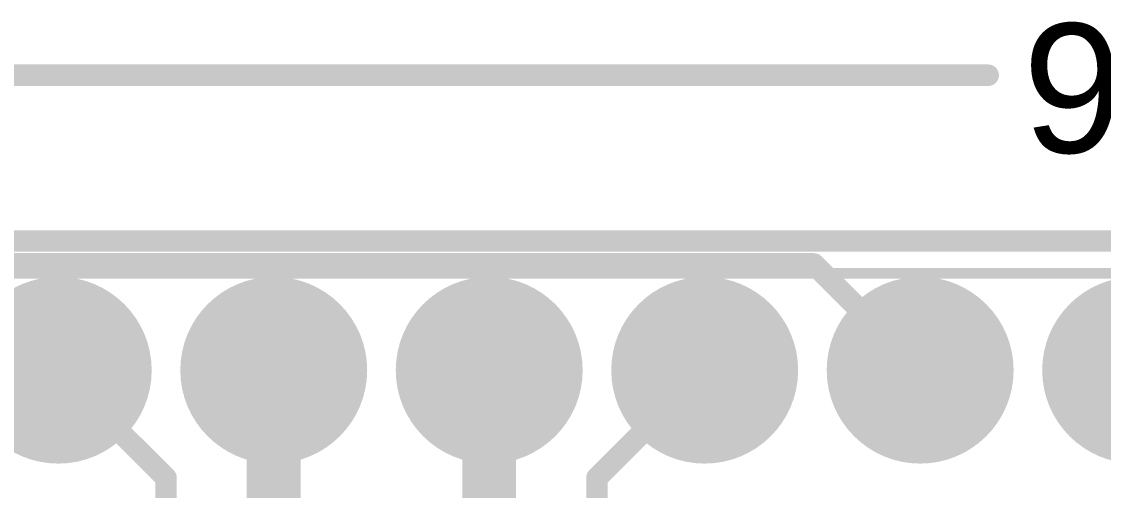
# Model space of a CAD drawing. Header units: millimetres. Extents: x -0.01 to 3.73, y -0.01 to 3.05.
# Drawn here: x 1.14 to 1.642, y 2.829 to 3.047 of the extents above; entities that cross this region are included whole.
import ezdxf

# ---------------------------------------------------------------- set-up
doc = ezdxf.new("R2010")
doc.units = ezdxf.units.MM
doc.header["$MEASUREMENT"] = 0
for name, color, linetype in [('BottomLayer', 5, 'Continuous'), ('BottomSolder', 6, 'Continuous'), ('Mechanical1', 6, 'Continuous'), ('Mechanical2', 216, 'Continuous'), ('MultiLayer', 9, 'Continuous'), ('PadHoleLayer', 156, 'Continuous'), ('TopLayer', 1, 'Continuous'), ('TopOverlay', 2, 'Continuous'), ('TopSolder', 216, 'Continuous')]:
    doc.layers.add(name, color=color, linetype=linetype)
doc.styles.add('Arial', font='', dxfattribs={"height": 0.2})
doc.styles.get('Arial').set_extended_font_data('Arial')

# ---------------------------------------------------------------- blocks, each defined once
blk = doc.blocks.new('B_2100S08P_B110_121')
at = {"layer": 'BottomLayer'}
h = blk.add_hatch(color=5, dxfattribs=at)
edge = h.paths.add_edge_path()
edge.add_arc((-0.35, -0.05), 0.03937, 0, 360)
h = blk.add_hatch(color=5, dxfattribs=at)
edge = h.paths.add_edge_path()
edge.add_arc((-0.25, -0.05), 0.03937, 0, 360)
h = blk.add_hatch(color=5, dxfattribs=at)
edge = h.paths.add_edge_path()
edge.add_arc((-0.15, -0.05), 0.03937, 0, 360)
h = blk.add_hatch(color=5, dxfattribs=at)
edge = h.paths.add_edge_path()
edge.add_arc((-0.05, -0.05), 0.03937, 0, 360)
h = blk.add_hatch(color=5, dxfattribs=at)
edge = h.paths.add_edge_path()
edge.add_arc((0.05, -0.05), 0.03937, 0, 360)
h = blk.add_hatch(color=5, dxfattribs=at)
edge = h.paths.add_edge_path()
edge.add_arc((0.15, -0.05), 0.03937, 0, 360)
at = {"layer": 'BottomSolder'}
h = blk.add_hatch(color=6, dxfattribs=at)
edge = h.paths.add_edge_path()
edge.add_arc((-0.35, -0.05), 0.04337, 0, 360)
h = blk.add_hatch(color=6, dxfattribs=at)
edge = h.paths.add_edge_path()
edge.add_arc((-0.25, -0.05), 0.04337, 0, 360)
h = blk.add_hatch(color=6, dxfattribs=at)
edge = h.paths.add_edge_path()
edge.add_arc((-0.15, -0.05), 0.04337, 0, 360)
h = blk.add_hatch(color=6, dxfattribs=at)
edge = h.paths.add_edge_path()
edge.add_arc((-0.05, -0.05), 0.04337, 0, 360)
h = blk.add_hatch(color=6, dxfattribs=at)
edge = h.paths.add_edge_path()
edge.add_arc((0.05, -0.05), 0.04337, 0, 360)
h = blk.add_hatch(color=6, dxfattribs=at)
edge = h.paths.add_edge_path()
edge.add_arc((0.15, -0.05), 0.04337, 0, 360)
at = {"layer": 'MultiLayer'}
h = blk.add_hatch(color=9, dxfattribs=at)
edge = h.paths.add_edge_path()
edge.add_arc((-0.35, -0.05), 0.03937, 0, 360)
h = blk.add_hatch(color=9, dxfattribs=at)
edge = h.paths.add_edge_path()
edge.add_arc((-0.25, -0.05), 0.03937, 0, 360)
h = blk.add_hatch(color=9, dxfattribs=at)
edge = h.paths.add_edge_path()
edge.add_arc((-0.15, -0.05), 0.03937, 0, 360)
h = blk.add_hatch(color=9, dxfattribs=at)
edge = h.paths.add_edge_path()
edge.add_arc((-0.05, -0.05), 0.03937, 0, 360)
h = blk.add_hatch(color=9, dxfattribs=at)
edge = h.paths.add_edge_path()
edge.add_arc((0.05, -0.05), 0.03937, 0, 360)
h = blk.add_hatch(color=9, dxfattribs=at)
edge = h.paths.add_edge_path()
edge.add_arc((0.15, -0.05), 0.03937, 0, 360)
at = {"layer": 'PadHoleLayer'}
h = blk.add_hatch(color=156, dxfattribs=at)
edge = h.paths.add_edge_path()
edge.add_arc((-0.35, -0.05), 0.02008, 0, 360)
h = blk.add_hatch(color=156, dxfattribs=at)
edge = h.paths.add_edge_path()
edge.add_arc((-0.25, -0.05), 0.02008, 0, 360)
h = blk.add_hatch(color=156, dxfattribs=at)
edge = h.paths.add_edge_path()
edge.add_arc((-0.15, -0.05), 0.02008, 0, 360)
h = blk.add_hatch(color=156, dxfattribs=at)
edge = h.paths.add_edge_path()
edge.add_arc((-0.05, -0.05), 0.02008, 0, 360)
h = blk.add_hatch(color=156, dxfattribs=at)
edge = h.paths.add_edge_path()
edge.add_arc((0.05, -0.05), 0.02008, 0, 360)
h = blk.add_hatch(color=156, dxfattribs=at)
edge = h.paths.add_edge_path()
edge.add_arc((0.15, -0.05), 0.02008, 0, 360)
at = {"layer": 'TopLayer'}
h = blk.add_hatch(color=1, dxfattribs=at)
edge = h.paths.add_edge_path()
edge.add_arc((-0.35, -0.05), 0.03937, 0, 360)
h = blk.add_hatch(color=1, dxfattribs=at)
edge = h.paths.add_edge_path()
edge.add_arc((-0.25, -0.05), 0.03937, 0, 360)
h = blk.add_hatch(color=1, dxfattribs=at)
edge = h.paths.add_edge_path()
edge.add_arc((-0.15, -0.05), 0.03937, 0, 360)
h = blk.add_hatch(color=1, dxfattribs=at)
edge = h.paths.add_edge_path()
edge.add_arc((-0.05, -0.05), 0.03937, 0, 360)
h = blk.add_hatch(color=1, dxfattribs=at)
edge = h.paths.add_edge_path()
edge.add_arc((0.05, -0.05), 0.03937, 0, 360)
h = blk.add_hatch(color=1, dxfattribs=at)
edge = h.paths.add_edge_path()
edge.add_arc((0.15, -0.05), 0.03937, 0, 360)
at = {"layer": 'TopSolder'}
h = blk.add_hatch(color=216, dxfattribs=at)
edge = h.paths.add_edge_path()
edge.add_arc((-0.35, -0.05), 0.04337, 0, 360)
h = blk.add_hatch(color=216, dxfattribs=at)
edge = h.paths.add_edge_path()
edge.add_arc((-0.25, -0.05), 0.04337, 0, 360)
h = blk.add_hatch(color=216, dxfattribs=at)
edge = h.paths.add_edge_path()
edge.add_arc((-0.15, -0.05), 0.04337, 0, 360)
h = blk.add_hatch(color=216, dxfattribs=at)
edge = h.paths.add_edge_path()
edge.add_arc((-0.05, -0.05), 0.04337, 0, 360)
h = blk.add_hatch(color=216, dxfattribs=at)
edge = h.paths.add_edge_path()
edge.add_arc((0.05, -0.05), 0.04337, 0, 360)
h = blk.add_hatch(color=216, dxfattribs=at)
edge = h.paths.add_edge_path()
edge.add_arc((0.15, -0.05), 0.04337, 0, 360)
at = {"layer": 'TopOverlay', "const_width": 0.005}
blk.add_lwpolyline([(0.395, -0.095), (-0.395, -0.095)], dxfattribs=at)

msp = doc.modelspace()

# ---------------------------------------------------------------- linework, layer by layer
at = {"layer": 'BottomLayer', "const_width": 0.01}
for points in [[(0.85137, 2.93437), (1.50763, 2.93437)], [(1.50763, 2.93437), (1.557, 2.885)], [(1.157, 2.885), (1.207, 2.835)], [(1.407, 2.835), (1.457, 2.885)], [(1.207, 2.537), (1.207, 2.835)], [(1.407, 2.752), (1.407, 2.835)]]:
    msp.add_lwpolyline(points, dxfattribs=at)
at = {"layer": 'BottomLayer', "const_width": 0.005}
for points in [[(1.50513, 2.93437, 1), (1.51013, 2.93437, 1)], [(1.50513, 2.93437, 1), (1.51013, 2.93437, 1)], [(1.1545, 2.885, 1), (1.1595, 2.885, 1)], [(1.4545, 2.885, 1), (1.4595, 2.885, 1)], [(1.5545, 2.885, 1), (1.5595, 2.885, 1)], [(1.2045, 2.835, 1), (1.2095, 2.835, 1)], [(1.2045, 2.835, 1), (1.2095, 2.835, 1)], [(1.4045, 2.835, 1), (1.4095, 2.835, 1)], [(1.4045, 2.835, 1), (1.4095, 2.835, 1)]]:
    msp.add_lwpolyline(points, format="xyb", close=True, dxfattribs=at)
at = {"layer": 'Mechanical1', "const_width": 0.01}
msp.add_lwpolyline([(0, 3.022), (1.58856, 3.022)], dxfattribs=at)
at = {"layer": 'Mechanical1', "const_width": 0.005}
msp.add_lwpolyline([(1.58606, 3.022, 1), (1.59106, 3.022, 1)], format="xyb", close=True, dxfattribs=at)
at = {"layer": 'Mechanical2', "const_width": 0.01}
msp.add_lwpolyline([(0, 2.945), (3.621, 2.945)], dxfattribs=at)
at = {"layer": 'TopLayer', "const_width": 0.025}
for points in [[(1.257, 2.785), (1.257, 2.885)], [(1.357, 2.785), (1.357, 2.885)]]:
    msp.add_lwpolyline(points, dxfattribs=at)
at = {"layer": 'TopLayer', "const_width": 0.0125}
for points in [[(1.25075, 2.885, 1), (1.26325, 2.885, 1)], [(1.35075, 2.885, 1), (1.36325, 2.885, 1)]]:
    msp.add_lwpolyline(points, format="xyb", close=True, dxfattribs=at)

# ---------------------------------------------------------------- block references
at = {"rotation": 180}
msp.add_blockref('B_2100S08P_B110_121', (1.307, 2.835), dxfattribs=at)

# ---------------------------------------------------------------- texts
at = {"layer": 'Mechanical1', "style": 'Arial'}
msp.add_text('91.97mm', height=0.06, dxfattribs=at).set_placement((1.60456, 2.98601))

doc.saveas('drawing.dxf')
